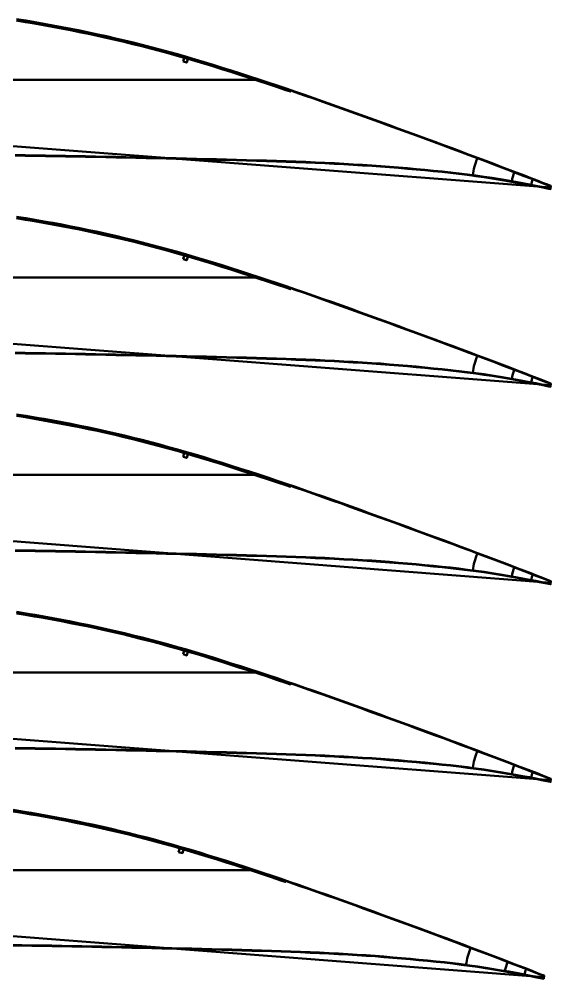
# Model space of a CAD drawing. Header units: metres. Extents: x -3 to 1074, y -15727 to -22.
# Drawn here: x 535 to 1074, y -1810 to -839 of the extents above; entities that cross this region are included whole.
import ezdxf

# ---------------------------------------------------------------- set-up
doc = ezdxf.new("R2010")
doc.units = ezdxf.units.M
for name, color, linetype, lineweight in [('FoilLayer', 7, 'Continuous', 50), ('StringerLayer', 7, 'Continuous', 50), ('SubLayer', 7, 'Continuous', 50)]:
    doc.layers.add(name, color=color, linetype=linetype, lineweight=lineweight)

msp = doc.modelspace()

# ---------------------------------------------------------------- linework, layer by layer
at = {"layer": 'FoilLayer'}
for points in [[(531.11, -976.78), (541.33, -976.92), (551.53, -977.07), (561.74, -977.23), (571.94, -977.39), (582.13, -977.56), (592.31, -977.74), (602.47, -977.94), (612.64, -978.15), (622.84, -978.37), (633.05, -978.6), (643.27, -978.83), (653.49, -979.05), (663.72, -979.26), (673.93, -979.48), (684.14, -979.72), (694.35, -979.96), (704.56, -980.2), (714.76, -980.43), (724.94, -980.67), (735.09, -980.91), (745.22, -981.17), (755.36, -981.46), (765.51, -981.74), (775.64, -982.04), (785.72, -982.33), (795.73, -982.63), (805.67, -982.96), (815.57, -983.32), (825.42, -983.69), (835.18, -984.08), (844.83, -984.51), (854.43, -985), (864.01, -985.53), (873.55, -986.08), (883.01, -986.63), (892.28, -987.17), (901.37, -987.81), (910.43, -988.55), (919.49, -989.29), (928.46, -990.01), (937.3, -990.79), (946.1, -991.66), (954.88, -992.54), (963.57, -993.36), (972.12, -994.24), (980.63, -995.26), (989.2, -996.37), (997.72, -997.46), (1006.02, -998.57), (1014.14, -999.82), (1022.22, -1001.16), (1030.14, -1002.53), (1037.8, -1003.85), (1045.09, -1005.18), (1051.98, -1006.49), (1058.45, -1007.71), (1064.45, -1008.88), (1069.98, -1009.98), (1073.4, -1010.7), (1073.73, -1007.48), (1070.51, -1006.17), (1065.34, -1004.17), (1059.74, -1001.95), (1053.63, -999.58), (1046.96, -997.03), (1039.79, -994.3), (1032.2, -991.39), (1024.26, -988.36), (1016.09, -985.24), (1007.84, -982.13), (999.52, -979.05), (991.09, -975.87), (982.56, -972.63), (973.88, -969.4), (965.06, -966.14), (956.09, -962.86), (946.95, -959.51), (937.67, -956.11), (928.27, -952.68), (918.82, -949.22), (909.33, -945.76), (899.83, -942.3), (890.34, -938.86), (880.85, -935.44), (871.37, -932.03), (861.91, -928.64), (852.48, -925.27), (843.08, -921.95), (833.71, -918.66), (824.35, -915.4), (815, -912.18), (805.69, -908.99), (796.39, -905.84), (787.1, -902.74), (777.82, -899.67), (768.54, -896.65), (759.27, -893.65), (750.01, -890.69), (740.82, -887.78), (731.69, -884.93), (722.62, -882.16), (713.58, -879.45), (704.57, -876.82), (695.58, -874.25), (686.6, -871.74), (677.63, -869.3), (668.67, -866.92), (659.72, -864.61), (650.76, -862.37), (641.78, -860.2), (632.79, -858.08), (623.77, -856.02), (614.74, -854.03), (605.7, -852.09), (596.64, -850.21), (587.57, -848.4), (578.47, -846.64), (569.34, -844.94), (560.19, -843.3), (551.01, -841.71), (541.83, -840.17), (532.65, -838.69)], [(531.12, -976.33), (541.33, -976.47), (551.54, -976.62), (561.75, -976.78), (571.95, -976.94), (582.14, -977.11), (592.32, -977.29), (602.48, -977.49), (612.65, -977.7), (622.85, -977.92), (633.06, -978.15), (643.28, -978.38), (653.5, -978.6), (663.73, -978.81), (673.94, -979.03), (684.15, -979.27), (694.36, -979.51), (704.57, -979.75), (714.77, -979.98), (724.95, -980.22), (735.1, -980.46), (745.24, -980.73), (755.37, -981.01), (765.52, -981.29), (775.65, -981.59), (785.74, -981.88), (795.75, -982.18), (805.69, -982.51), (815.59, -982.87), (825.44, -983.24), (835.2, -983.63), (844.85, -984.06), (854.45, -984.55), (864.03, -985.08), (873.57, -985.63), (883.03, -986.18), (892.31, -986.72), (901.41, -987.36), (910.46, -988.1), (919.53, -988.84), (928.5, -989.56), (937.34, -990.34), (946.14, -991.22), (954.92, -992.09), (963.61, -992.92), (972.17, -993.79), (980.69, -994.82), (989.26, -995.92), (997.78, -997.01), (1006.09, -998.12), (1014.21, -999.38), (1022.29, -1000.72), (1030.22, -1002.08), (1037.88, -1003.41), (1045.17, -1004.74), (1052.06, -1006.04), (1058.53, -1007.27), (1064.54, -1008.44), (1070.07, -1009.54), (1073.49, -1010.26), (1073.56, -1007.9), (1070.34, -1006.59), (1065.17, -1004.59), (1059.58, -1002.37), (1053.47, -1000), (1046.8, -997.45), (1039.63, -994.72), (1032.04, -991.81), (1024.1, -988.78), (1015.93, -985.66), (1007.68, -982.55), (999.37, -979.47), (990.93, -976.29), (982.4, -973.05), (973.73, -969.83), (964.91, -966.56), (955.94, -963.28), (946.8, -959.93), (937.51, -956.53), (928.12, -953.1), (918.66, -949.65), (909.17, -946.18), (899.68, -942.73), (890.19, -939.28), (880.7, -935.86), (871.22, -932.45), (861.75, -929.06), (852.33, -925.7), (842.93, -922.37), (833.56, -919.08), (824.2, -915.83), (814.86, -912.6), (810.24, -911.02), (809.9, -912.02), (805.21, -910.41), (795.91, -907.27), (786.63, -904.16), (777.36, -901.1), (768.08, -898.07), (758.81, -895.08), (749.56, -892.12), (740.37, -889.21), (731.25, -886.37), (722.19, -883.59), (713.16, -880.89), (704.16, -878.26), (695.18, -875.69), (686.21, -873.19), (677.25, -870.75), (668.3, -868.37), (659.36, -866.07), (650.41, -863.83), (641.44, -861.66), (632.45, -859.54), (623.45, -857.49), (614.43, -855.49), (605.4, -853.56), (596.35, -851.68), (587.29, -849.87), (578.2, -848.12), (569.08, -846.42), (559.93, -844.78), (550.77, -843.19), (541.6, -841.65), (532.42, -840.18)], [(531.11, -1176.78), (541.33, -1176.92), (551.53, -1177.07), (561.74, -1177.23), (571.94, -1177.39), (582.13, -1177.56), (592.31, -1177.74), (602.47, -1177.94), (612.64, -1178.15), (622.84, -1178.37), (633.05, -1178.6), (643.27, -1178.83), (653.49, -1179.05), (663.72, -1179.26), (673.93, -1179.48), (684.14, -1179.72), (694.35, -1179.96), (704.56, -1180.2), (714.76, -1180.43), (724.94, -1180.67), (735.09, -1180.91), (745.22, -1181.17), (755.36, -1181.46), (765.51, -1181.74), (775.64, -1182.04), (785.72, -1182.33), (795.73, -1182.63), (805.67, -1182.96), (815.57, -1183.32), (825.42, -1183.69), (835.18, -1184.08), (844.83, -1184.51), (854.43, -1185), (864.01, -1185.53), (873.55, -1186.08), (883.01, -1186.63), (892.28, -1187.17), (901.37, -1187.81), (910.43, -1188.55), (919.49, -1189.29), (928.46, -1190.01), (937.3, -1190.79), (946.1, -1191.66), (954.88, -1192.54), (963.57, -1193.36), (972.12, -1194.24), (980.63, -1195.26), (989.2, -1196.37), (997.72, -1197.46), (1006.02, -1198.57), (1014.14, -1199.82), (1022.22, -1201.16), (1030.14, -1202.53), (1037.8, -1203.85), (1045.09, -1205.18), (1051.98, -1206.49), (1058.45, -1207.71), (1064.45, -1208.88), (1069.98, -1209.98), (1073.4, -1210.7), (1073.73, -1207.48), (1070.51, -1206.17), (1065.34, -1204.17), (1059.74, -1201.95), (1053.63, -1199.58), (1046.96, -1197.03), (1039.79, -1194.3), (1032.2, -1191.39), (1024.26, -1188.36), (1016.09, -1185.24), (1007.84, -1182.13), (999.52, -1179.05), (991.09, -1175.87), (982.56, -1172.63), (973.88, -1169.4), (965.06, -1166.14), (956.09, -1162.86), (946.95, -1159.51), (937.67, -1156.11), (928.27, -1152.68), (918.82, -1149.22), (909.33, -1145.76), (899.83, -1142.3), (890.34, -1138.86), (880.85, -1135.44), (871.37, -1132.03), (861.91, -1128.64), (852.48, -1125.27), (843.08, -1121.95), (833.71, -1118.66), (824.35, -1115.4), (815, -1112.18), (805.69, -1108.99), (796.39, -1105.84), (787.1, -1102.74), (777.82, -1099.67), (768.54, -1096.65), (759.27, -1093.65), (750.01, -1090.69), (740.82, -1087.78), (731.69, -1084.93), (722.62, -1082.16), (713.58, -1079.45), (704.57, -1076.82), (695.58, -1074.25), (686.6, -1071.74), (677.63, -1069.3), (668.67, -1066.92), (659.72, -1064.61), (650.76, -1062.37), (641.78, -1060.2), (632.79, -1058.08), (623.77, -1056.02), (614.74, -1054.03), (605.7, -1052.09), (596.64, -1050.21), (587.57, -1048.4), (578.47, -1046.64), (569.34, -1044.94), (560.19, -1043.3), (551.01, -1041.71), (541.83, -1040.17), (532.65, -1038.69)], [(531.12, -1176.33), (541.33, -1176.47), (551.54, -1176.62), (561.75, -1176.78), (571.95, -1176.94), (582.14, -1177.11), (592.32, -1177.29), (602.48, -1177.49), (612.65, -1177.7), (622.85, -1177.92), (633.06, -1178.15), (643.28, -1178.38), (653.5, -1178.6), (663.73, -1178.81), (673.94, -1179.03), (684.15, -1179.27), (694.36, -1179.51), (704.57, -1179.75), (714.77, -1179.98), (724.95, -1180.22), (735.1, -1180.46), (745.24, -1180.73), (755.37, -1181.01), (765.52, -1181.29), (775.65, -1181.59), (785.74, -1181.88), (795.75, -1182.18), (805.69, -1182.51), (815.59, -1182.87), (825.44, -1183.24), (835.2, -1183.63), (844.85, -1184.06), (854.45, -1184.55), (864.03, -1185.08), (873.57, -1185.63), (883.03, -1186.18), (892.31, -1186.72), (901.41, -1187.36), (910.46, -1188.1), (919.53, -1188.84), (928.5, -1189.56), (937.34, -1190.34), (946.14, -1191.22), (954.92, -1192.09), (963.61, -1192.92), (972.17, -1193.79), (980.69, -1194.82), (989.26, -1195.92), (997.78, -1197.01), (1006.09, -1198.12), (1014.21, -1199.38), (1022.29, -1200.72), (1030.22, -1202.08), (1037.88, -1203.41), (1045.17, -1204.74), (1052.06, -1206.04), (1058.53, -1207.27), (1064.54, -1208.44), (1070.07, -1209.54), (1073.49, -1210.26), (1073.56, -1207.9), (1070.34, -1206.59), (1065.17, -1204.59), (1059.58, -1202.37), (1053.47, -1200), (1046.8, -1197.45), (1039.63, -1194.72), (1032.04, -1191.81), (1024.1, -1188.78), (1015.93, -1185.66), (1007.68, -1182.55), (999.37, -1179.47), (990.93, -1176.29), (982.4, -1173.05), (973.73, -1169.83), (964.91, -1166.56), (955.94, -1163.28), (946.8, -1159.93), (937.51, -1156.53), (928.12, -1153.1), (918.66, -1149.65), (909.17, -1146.18), (899.68, -1142.73), (890.19, -1139.28), (880.7, -1135.86), (871.22, -1132.45), (861.75, -1129.06), (852.33, -1125.7), (842.93, -1122.37), (833.56, -1119.08), (824.2, -1115.83), (814.86, -1112.6), (810.24, -1111.02), (809.9, -1112.02), (805.21, -1110.41), (795.91, -1107.27), (786.63, -1104.16), (777.36, -1101.1), (768.08, -1098.07), (758.81, -1095.08), (749.56, -1092.12), (740.37, -1089.21), (731.25, -1086.37), (722.19, -1083.59), (713.16, -1080.89), (704.16, -1078.26), (695.18, -1075.69), (686.21, -1073.19), (677.25, -1070.75), (668.3, -1068.37), (659.36, -1066.07), (650.41, -1063.83), (641.44, -1061.66), (632.45, -1059.54), (623.45, -1057.49), (614.43, -1055.49), (605.4, -1053.56), (596.35, -1051.68), (587.29, -1049.87), (578.2, -1048.12), (569.08, -1046.42), (559.93, -1044.78), (550.77, -1043.19), (541.6, -1041.65), (532.42, -1040.18)], [(531.11, -1376.78), (541.33, -1376.92), (551.53, -1377.07), (561.74, -1377.23), (571.94, -1377.39), (582.13, -1377.56), (592.31, -1377.74), (602.47, -1377.94), (612.64, -1378.15), (622.84, -1378.37), (633.05, -1378.6), (643.27, -1378.83), (653.49, -1379.05), (663.72, -1379.26), (673.93, -1379.48), (684.14, -1379.72), (694.35, -1379.96), (704.56, -1380.2), (714.76, -1380.43), (724.94, -1380.67), (735.09, -1380.91), (745.22, -1381.17), (755.36, -1381.46), (765.51, -1381.74), (775.64, -1382.04), (785.72, -1382.33), (795.73, -1382.63), (805.67, -1382.96), (815.57, -1383.32), (825.42, -1383.69), (835.18, -1384.08), (844.83, -1384.51), (854.43, -1385), (864.01, -1385.53), (873.55, -1386.08), (883.01, -1386.63), (892.28, -1387.17), (901.37, -1387.81), (910.43, -1388.55), (919.49, -1389.29), (928.46, -1390.01), (937.3, -1390.79), (946.1, -1391.66), (954.88, -1392.54), (963.57, -1393.36), (972.12, -1394.24), (980.63, -1395.26), (989.2, -1396.37), (997.72, -1397.46), (1006.02, -1398.57), (1014.14, -1399.82), (1022.22, -1401.16), (1030.14, -1402.53), (1037.8, -1403.85), (1045.09, -1405.18), (1051.98, -1406.49), (1058.45, -1407.71), (1064.45, -1408.88), (1069.98, -1409.98), (1073.4, -1410.7), (1073.73, -1407.48), (1070.51, -1406.17), (1065.34, -1404.17), (1059.74, -1401.95), (1053.63, -1399.58), (1046.96, -1397.03), (1039.79, -1394.3), (1032.2, -1391.39), (1024.26, -1388.36), (1016.09, -1385.24), (1007.84, -1382.13), (999.52, -1379.05), (991.09, -1375.87), (982.56, -1372.63), (973.88, -1369.4), (965.06, -1366.14), (956.09, -1362.86), (946.95, -1359.51), (937.67, -1356.11), (928.27, -1352.68), (918.82, -1349.22), (909.33, -1345.76), (899.83, -1342.3), (890.34, -1338.86), (880.85, -1335.44), (871.37, -1332.03), (861.91, -1328.64), (852.48, -1325.27), (843.08, -1321.95), (833.71, -1318.66), (824.35, -1315.4), (815, -1312.18), (805.69, -1308.99), (796.39, -1305.84), (787.1, -1302.74), (777.82, -1299.67), (768.54, -1296.65), (759.27, -1293.65), (750.01, -1290.69), (740.82, -1287.78), (731.69, -1284.93), (722.62, -1282.16), (713.58, -1279.45), (704.57, -1276.82), (695.58, -1274.25), (686.6, -1271.74), (677.63, -1269.3), (668.67, -1266.92), (659.72, -1264.61), (650.76, -1262.37), (641.78, -1260.2), (632.79, -1258.08), (623.77, -1256.02), (614.74, -1254.03), (605.7, -1252.09), (596.64, -1250.21), (587.57, -1248.4), (578.47, -1246.64), (569.34, -1244.94), (560.19, -1243.3), (551.01, -1241.71), (541.83, -1240.17), (532.65, -1238.69)], [(531.12, -1376.33), (541.33, -1376.47), (551.54, -1376.62), (561.75, -1376.78), (571.95, -1376.94), (582.14, -1377.11), (592.32, -1377.29), (602.48, -1377.49), (612.65, -1377.7), (622.85, -1377.92), (633.06, -1378.15), (643.28, -1378.38), (653.5, -1378.6), (663.73, -1378.81), (673.94, -1379.03), (684.15, -1379.27), (694.36, -1379.51), (704.57, -1379.75), (714.77, -1379.98), (724.95, -1380.22), (735.1, -1380.46), (745.24, -1380.73), (755.37, -1381.01), (765.52, -1381.29), (775.65, -1381.59), (785.74, -1381.88), (795.75, -1382.18), (805.69, -1382.51), (815.59, -1382.87), (825.44, -1383.24), (835.2, -1383.63), (844.85, -1384.06), (854.45, -1384.55), (864.03, -1385.08), (873.57, -1385.63), (883.03, -1386.18), (892.31, -1386.72), (901.41, -1387.36), (910.46, -1388.1), (919.53, -1388.84), (928.5, -1389.56), (937.34, -1390.34), (946.14, -1391.22), (954.92, -1392.09), (963.61, -1392.92), (972.17, -1393.79), (980.69, -1394.82), (989.26, -1395.92), (997.78, -1397.01), (1006.09, -1398.12), (1014.21, -1399.38), (1022.29, -1400.72), (1030.22, -1402.08), (1037.88, -1403.41), (1045.17, -1404.74), (1052.06, -1406.04), (1058.53, -1407.27), (1064.54, -1408.44), (1070.07, -1409.54), (1073.49, -1410.26), (1073.56, -1407.9), (1070.34, -1406.59), (1065.17, -1404.59), (1059.58, -1402.37), (1053.47, -1400), (1046.8, -1397.45), (1039.63, -1394.72), (1032.04, -1391.81), (1024.1, -1388.78), (1015.93, -1385.66), (1007.68, -1382.55), (999.37, -1379.47), (990.93, -1376.29), (982.4, -1373.05), (973.73, -1369.83), (964.91, -1366.56), (955.94, -1363.28), (946.8, -1359.93), (937.51, -1356.53), (928.12, -1353.1), (918.66, -1349.65), (909.17, -1346.18), (899.68, -1342.73), (890.19, -1339.28), (880.7, -1335.86), (871.22, -1332.45), (861.75, -1329.06), (852.33, -1325.7), (842.93, -1322.37), (833.56, -1319.08), (824.2, -1315.83), (814.86, -1312.6), (810.24, -1311.02), (809.9, -1312.02), (805.21, -1310.41), (795.91, -1307.27), (786.63, -1304.16), (777.36, -1301.1), (768.08, -1298.07), (758.81, -1295.08), (749.56, -1292.12), (740.37, -1289.21), (731.25, -1286.37), (722.19, -1283.59), (713.16, -1280.89), (704.16, -1278.26), (695.18, -1275.69), (686.21, -1273.19), (677.25, -1270.75), (668.3, -1268.37), (659.36, -1266.07), (650.41, -1263.83), (641.44, -1261.66), (632.45, -1259.54), (623.45, -1257.49), (614.43, -1255.49), (605.4, -1253.56), (596.35, -1251.68), (587.29, -1249.87), (578.2, -1248.12), (569.08, -1246.42), (559.93, -1244.78), (550.77, -1243.19), (541.6, -1241.65), (532.42, -1240.18)], [(531.11, -1576.78), (541.33, -1576.92), (551.53, -1577.07), (561.74, -1577.23), (571.94, -1577.39), (582.13, -1577.56), (592.31, -1577.74), (602.47, -1577.94), (612.64, -1578.15), (622.84, -1578.37), (633.05, -1578.6), (643.27, -1578.83), (653.49, -1579.05), (663.72, -1579.26), (673.93, -1579.48), (684.14, -1579.72), (694.35, -1579.96), (704.56, -1580.2), (714.76, -1580.43), (724.94, -1580.67), (735.09, -1580.91), (745.22, -1581.17), (755.36, -1581.46), (765.51, -1581.74), (775.64, -1582.04), (785.72, -1582.33), (795.73, -1582.63), (805.67, -1582.96), (815.57, -1583.32), (825.42, -1583.69), (835.18, -1584.08), (844.83, -1584.51), (854.43, -1585), (864.01, -1585.53), (873.55, -1586.08), (883.01, -1586.63), (892.28, -1587.17), (901.37, -1587.81), (910.43, -1588.55), (919.49, -1589.29), (928.46, -1590.01), (937.3, -1590.79), (946.1, -1591.66), (954.88, -1592.54), (963.57, -1593.36), (972.12, -1594.24), (980.63, -1595.26), (989.2, -1596.37), (997.72, -1597.46), (1006.02, -1598.57), (1014.14, -1599.82), (1022.22, -1601.16), (1030.14, -1602.53), (1037.8, -1603.85), (1045.09, -1605.18), (1051.98, -1606.49), (1058.45, -1607.71), (1064.45, -1608.88), (1069.98, -1609.98), (1073.4, -1610.7), (1073.73, -1607.48), (1070.51, -1606.17), (1065.34, -1604.17), (1059.74, -1601.95), (1053.63, -1599.58), (1046.96, -1597.03), (1039.79, -1594.3), (1032.2, -1591.39), (1024.26, -1588.36), (1016.09, -1585.24), (1007.84, -1582.13), (999.52, -1579.05), (991.09, -1575.87), (982.56, -1572.63), (973.88, -1569.4), (965.06, -1566.14), (956.09, -1562.86), (946.95, -1559.51), (937.67, -1556.11), (928.27, -1552.68), (918.82, -1549.22), (909.33, -1545.76), (899.83, -1542.3), (890.34, -1538.86), (880.85, -1535.44), (871.37, -1532.03), (861.91, -1528.64), (852.48, -1525.27), (843.08, -1521.95), (833.71, -1518.66), (824.35, -1515.4), (815, -1512.18), (805.69, -1508.99), (796.39, -1505.84), (787.1, -1502.74), (777.82, -1499.67), (768.54, -1496.65), (759.27, -1493.65), (750.01, -1490.69), (740.82, -1487.78), (731.69, -1484.93), (722.62, -1482.16), (713.58, -1479.45), (704.57, -1476.82), (695.58, -1474.25), (686.6, -1471.74), (677.63, -1469.3), (668.67, -1466.92), (659.72, -1464.61), (650.76, -1462.37), (641.78, -1460.2), (632.79, -1458.08), (623.77, -1456.02), (614.74, -1454.03), (605.7, -1452.09), (596.64, -1450.21), (587.57, -1448.4), (578.47, -1446.64), (569.34, -1444.94), (560.19, -1443.3), (551.01, -1441.71), (541.83, -1440.17), (532.65, -1438.69)], [(531.12, -1576.33), (541.33, -1576.47), (551.54, -1576.62), (561.75, -1576.78), (571.95, -1576.94), (582.14, -1577.11), (592.32, -1577.29), (602.48, -1577.49), (612.65, -1577.7), (622.85, -1577.92), (633.06, -1578.15), (643.28, -1578.38), (653.5, -1578.6), (663.73, -1578.81), (673.94, -1579.03), (684.15, -1579.27), (694.36, -1579.51), (704.57, -1579.75), (714.77, -1579.98), (724.95, -1580.22), (735.1, -1580.46), (745.24, -1580.73), (755.37, -1581.01), (765.52, -1581.29), (775.65, -1581.59), (785.74, -1581.88), (795.75, -1582.18), (805.69, -1582.51), (815.59, -1582.87), (825.44, -1583.24), (835.2, -1583.63), (844.85, -1584.06), (854.45, -1584.55), (864.03, -1585.08), (873.57, -1585.63), (883.03, -1586.18), (892.31, -1586.72), (901.41, -1587.36), (910.46, -1588.1), (919.53, -1588.84), (928.5, -1589.56), (937.34, -1590.34), (946.14, -1591.22), (954.92, -1592.09), (963.61, -1592.92), (972.17, -1593.79), (980.69, -1594.82), (989.26, -1595.92), (997.78, -1597.01), (1006.09, -1598.12), (1014.21, -1599.38), (1022.29, -1600.72), (1030.22, -1602.08), (1037.88, -1603.41), (1045.17, -1604.74), (1052.06, -1606.04), (1058.53, -1607.27), (1064.54, -1608.44), (1070.07, -1609.54), (1073.49, -1610.26), (1073.56, -1607.9), (1070.34, -1606.59), (1065.17, -1604.59), (1059.58, -1602.37), (1053.47, -1600), (1046.8, -1597.45), (1039.63, -1594.72), (1032.04, -1591.81), (1024.1, -1588.78), (1015.93, -1585.66), (1007.68, -1582.55), (999.37, -1579.47), (990.93, -1576.29), (982.4, -1573.05), (973.73, -1569.83), (964.91, -1566.56), (955.94, -1563.28), (946.8, -1559.93), (937.51, -1556.53), (928.12, -1553.1), (918.66, -1549.65), (909.17, -1546.18), (899.68, -1542.73), (890.19, -1539.28), (880.7, -1535.86), (871.22, -1532.45), (861.75, -1529.06), (852.33, -1525.7), (842.93, -1522.37), (833.56, -1519.08), (824.2, -1515.83), (814.86, -1512.6), (810.24, -1511.02), (809.9, -1512.02), (805.21, -1510.41), (795.91, -1507.27), (786.63, -1504.16), (777.36, -1501.1), (768.08, -1498.07), (758.81, -1495.08), (749.56, -1492.12), (740.37, -1489.21), (731.25, -1486.37), (722.19, -1483.59), (713.16, -1480.89), (704.16, -1478.26), (695.18, -1475.69), (686.21, -1473.19), (677.25, -1470.75), (668.3, -1468.37), (659.36, -1466.07), (650.41, -1463.83), (641.44, -1461.66), (632.45, -1459.54), (623.45, -1457.49), (614.43, -1455.49), (605.4, -1453.56), (596.35, -1451.68), (587.29, -1449.87), (578.2, -1448.12), (569.08, -1446.42), (559.93, -1444.78), (550.77, -1443.19), (541.6, -1441.65), (532.42, -1440.18)], [(527.75, -1776.29), (537.9, -1776.43), (548.04, -1776.58), (558.18, -1776.74), (568.32, -1776.9), (578.44, -1777.07), (588.55, -1777.25), (598.66, -1777.45), (608.76, -1777.65), (618.89, -1777.88), (629.04, -1778.11), (639.2, -1778.33), (649.35, -1778.55), (659.51, -1778.76), (669.66, -1778.98), (679.81, -1779.21), (689.95, -1779.45), (700.1, -1779.69), (710.23, -1779.92), (720.35, -1780.15), (730.43, -1780.4), (740.5, -1780.66), (750.58, -1780.94), (760.66, -1781.23), (770.73, -1781.52), (780.75, -1781.81), (790.69, -1782.11), (800.57, -1782.44), (810.4, -1782.79), (820.19, -1783.16), (829.89, -1783.55), (839.48, -1783.98), (849.01, -1784.46), (858.53, -1784.99), (868.02, -1785.54), (877.41, -1786.08), (886.63, -1786.62), (895.66, -1787.25), (904.66, -1787.99), (913.67, -1788.73), (922.58, -1789.44), (931.36, -1790.21), (940.1, -1791.08), (948.83, -1791.95), (957.46, -1792.77), (965.96, -1793.64), (974.42, -1794.66), (982.94, -1795.75), (991.4, -1796.84), (999.65, -1797.94), (1007.71, -1799.19), (1015.74, -1800.52), (1023.62, -1801.88), (1031.23, -1803.2), (1038.47, -1804.51), (1045.32, -1805.81), (1051.74, -1807.03), (1057.71, -1808.19), (1063.2, -1809.29), (1066.6, -1810), (1066.92, -1806.8), (1063.72, -1805.5), (1058.59, -1803.51), (1053.03, -1801.31), (1046.95, -1798.94), (1040.33, -1796.42), (1033.21, -1793.7), (1025.67, -1790.81), (1017.77, -1787.8), (1009.65, -1784.7), (1001.46, -1781.61), (993.19, -1778.55), (984.81, -1775.39), (976.34, -1772.17), (967.71, -1768.96), (958.95, -1765.72), (950.04, -1762.46), (940.95, -1759.13), (931.73, -1755.75), (922.39, -1752.34), (912.99, -1748.91), (903.57, -1745.47), (894.13, -1742.04), (884.7, -1738.62), (875.27, -1735.21), (865.85, -1731.82), (856.44, -1728.45), (847.08, -1725.11), (837.74, -1721.81), (828.43, -1718.54), (819.12, -1715.3), (809.84, -1712.1), (800.58, -1708.93), (791.34, -1705.81), (782.12, -1702.72), (772.89, -1699.68), (763.67, -1696.67), (754.46, -1693.69), (745.26, -1690.75), (736.13, -1687.86), (727.06, -1685.03), (718.04, -1682.27), (709.06, -1679.58), (700.11, -1676.96), (691.18, -1674.41), (682.25, -1671.92), (673.34, -1669.49), (664.44, -1667.13), (655.54, -1664.84), (646.64, -1662.61), (637.72, -1660.45), (628.78, -1658.35), (619.82, -1656.3), (610.85, -1654.32), (601.86, -1652.39), (592.86, -1650.53), (583.85, -1648.72), (574.81, -1646.98), (565.74, -1645.29), (556.64, -1643.66), (547.52, -1642.08), (538.4, -1640.55), (529.28, -1639.08)], [(527.75, -1775.84), (537.9, -1775.98), (548.05, -1776.13), (558.19, -1776.29), (568.32, -1776.45), (578.45, -1776.62), (588.56, -1776.8), (598.67, -1777), (608.77, -1777.21), (618.9, -1777.43), (629.05, -1777.66), (639.21, -1777.88), (649.36, -1778.1), (659.52, -1778.31), (669.67, -1778.53), (679.82, -1778.76), (689.97, -1779), (700.11, -1779.24), (710.24, -1779.47), (720.36, -1779.71), (730.45, -1779.95), (740.52, -1780.21), (750.59, -1780.49), (760.67, -1780.78), (770.74, -1781.07), (780.76, -1781.36), (790.71, -1781.66), (800.58, -1781.99), (810.42, -1782.34), (820.21, -1782.71), (829.91, -1783.1), (839.5, -1783.53), (849.04, -1784.01), (858.56, -1784.54), (868.04, -1785.09), (877.44, -1785.63), (886.66, -1786.17), (895.69, -1786.8), (904.7, -1787.54), (913.7, -1788.28), (922.62, -1788.99), (931.4, -1789.76), (940.15, -1790.64), (948.87, -1791.51), (957.51, -1792.32), (966.02, -1793.2), (974.48, -1794.21), (982.99, -1795.31), (991.46, -1796.4), (999.71, -1797.5), (1007.79, -1798.75), (1015.82, -1800.08), (1023.69, -1801.43), (1031.31, -1802.75), (1038.55, -1804.07), (1045.4, -1805.37), (1051.83, -1806.58), (1057.8, -1807.75), (1063.3, -1808.85), (1066.69, -1809.56), (1066.75, -1807.22), (1063.56, -1805.92), (1058.42, -1803.93), (1052.87, -1801.73), (1046.79, -1799.37), (1040.17, -1796.84), (1033.05, -1794.12), (1025.5, -1791.23), (1017.61, -1788.22), (1009.5, -1785.12), (1001.3, -1782.03), (993.03, -1778.97), (984.66, -1775.81), (976.18, -1772.59), (967.56, -1769.39), (958.79, -1766.14), (949.88, -1762.89), (940.8, -1759.55), (931.57, -1756.18), (922.24, -1752.77), (912.84, -1749.34), (903.41, -1745.89), (893.98, -1742.46), (884.55, -1739.04), (875.12, -1735.63), (865.7, -1732.25), (856.29, -1728.88), (846.93, -1725.54), (837.59, -1722.23), (828.28, -1718.97), (818.98, -1715.73), (809.7, -1712.53), (805.1, -1710.96), (804.76, -1711.95), (800.1, -1710.35), (790.87, -1707.23), (781.65, -1704.15), (772.43, -1701.1), (763.21, -1698.09), (754, -1695.12), (744.81, -1692.18), (735.68, -1689.29), (726.62, -1686.46), (717.61, -1683.71), (708.64, -1681.02), (699.7, -1678.4), (690.77, -1675.85), (681.86, -1673.37), (672.96, -1670.94), (664.06, -1668.58), (655.18, -1666.29), (646.28, -1664.07), (637.37, -1661.91), (628.45, -1659.81), (619.5, -1657.77), (610.53, -1655.78), (601.56, -1653.86), (592.57, -1652), (583.56, -1650.2), (574.53, -1648.45), (565.47, -1646.77), (556.38, -1645.14), (547.28, -1643.56), (538.16, -1642.03), (529.05, -1640.56)]]:
    msp.add_lwpolyline(points, dxfattribs=at)
at = {"layer": 'StringerLayer'}
for points in [[(701.2, -881.56), (705.03, -882.68), (706.16, -878.84), (702.32, -877.72), (701.2, -881.56)], [(701.2, -1081.56), (705.03, -1082.68), (706.16, -1078.84), (702.32, -1077.72), (701.2, -1081.56)], [(701.2, -1281.56), (705.03, -1282.68), (706.16, -1278.84), (702.32, -1277.72), (701.2, -1281.56)], [(701.2, -1481.56), (705.03, -1482.68), (706.16, -1478.84), (702.32, -1477.72), (701.2, -1481.56)], [(696.73, -1681.7), (700.57, -1682.83), (701.69, -1678.99), (697.85, -1677.87), (696.73, -1681.7)]]:
    msp.add_lwpolyline(points, dxfattribs=at)
at = {"layer": 'SubLayer'}
for p, q in [((773.99, -900), (15.05, -900)), ((-3.22, -926.24), (1073.6, -1009.1)), ((773.99, -1100), (15.05, -1100)), ((-3.22, -1126.24), (1073.6, -1209.1)), ((773.99, -1300), (15.05, -1300)), ((-3.22, -1326.24), (1073.6, -1409.1)), ((773.99, -1500), (15.05, -1500)), ((-3.22, -1526.24), (1073.6, -1609.1)), ((769.05, -1700), (14.97, -1700)), ((-3.2, -1726.07), (1066.8, -1808.41))]:
    msp.add_line(p, q, dxfattribs=at)
for centre, radius, start, end in [((1073.6, -1009.1), 80, 158.24668, 171.01503), ((1073.6, -1009.1), 40, 157.20987, 170.88139), ((1073.6, -1009.1), 20, 155.35299, 172.16341), ((1073.6, -1209.1), 80, 158.24668, 171.01503), ((1073.6, -1209.1), 40, 157.20987, 170.88139), ((1073.6, -1209.1), 20, 155.35299, 172.16341), ((1073.6, -1409.1), 80, 158.24668, 171.01503), ((1073.6, -1409.1), 40, 157.20987, 170.88139), ((1073.6, -1409.1), 20, 155.35299, 172.16341), ((1073.6, -1609.1), 80, 158.24668, 171.01503), ((1073.6, -1609.1), 40, 157.20987, 170.88139), ((1073.6, -1609.1), 20, 155.35299, 172.16341), ((1066.8, -1808.41), 80, 158.25542, 171.02356), ((1066.8, -1808.41), 40, 157.22546, 170.87269), ((1066.8, -1808.41), 20, 155.38274, 172.13704)]:
    msp.add_arc(centre, radius, start, end, dxfattribs=at)

doc.saveas('drawing.dxf')
